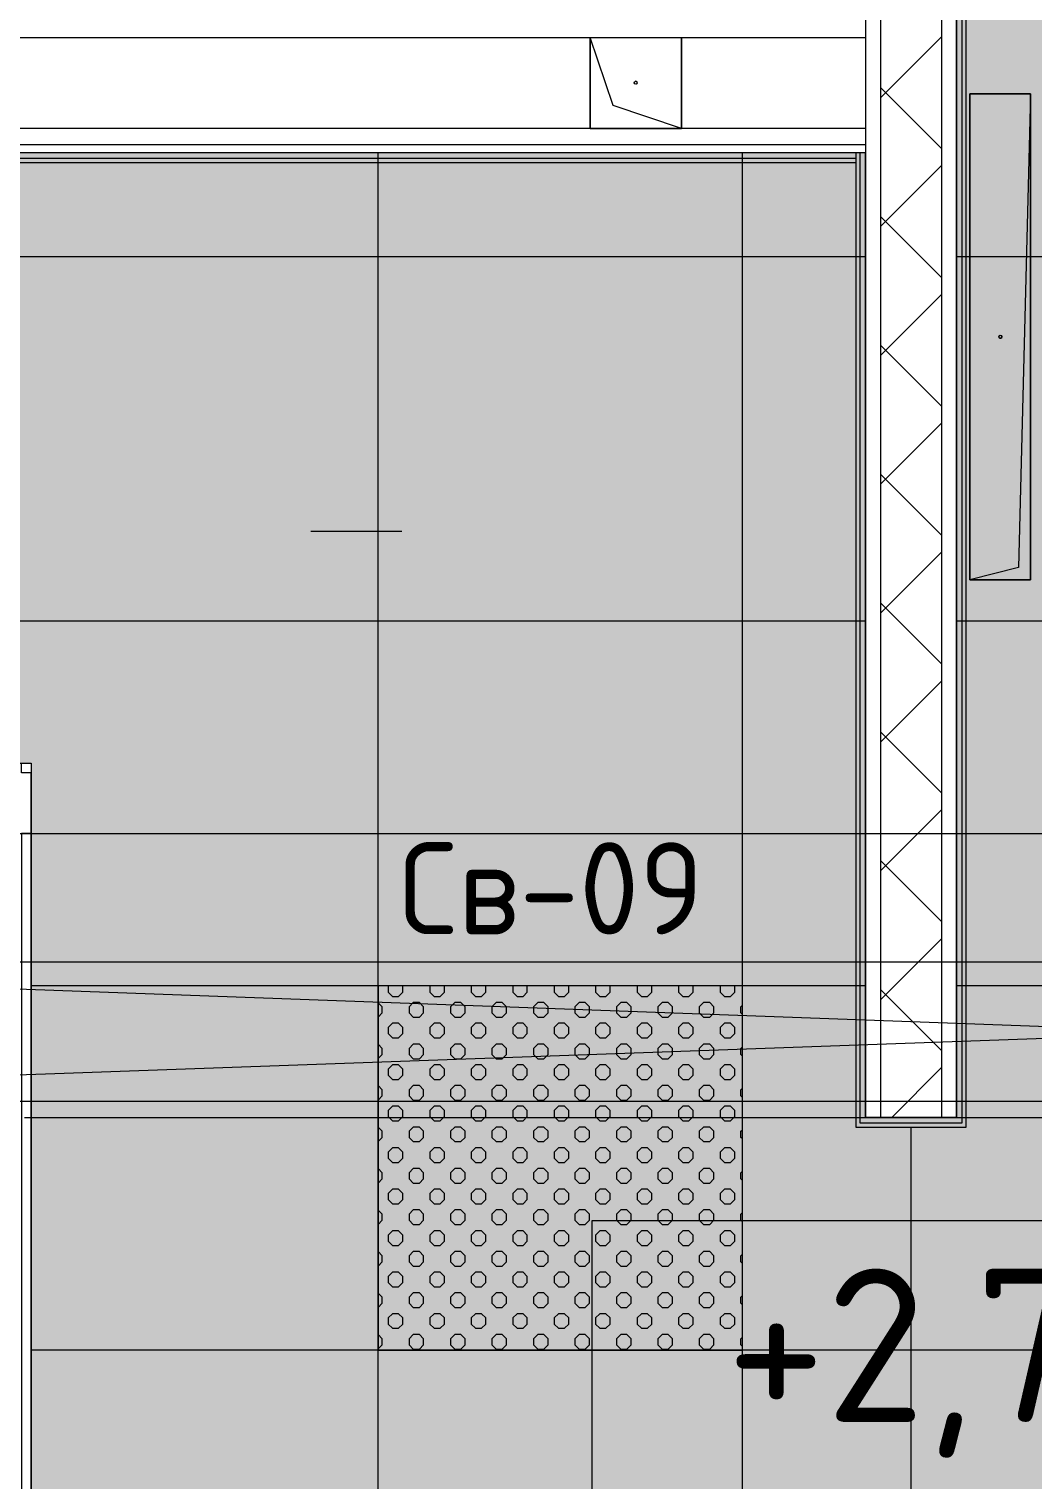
# Model space of a CAD drawing. Header units: millimetres. Extents: x -13069 to 207500, y -71366 to 56785.
# Drawn here: x 168902 to 170555, y 34060 to 36448 of the extents above; entities that cross this region are included whole.
import ezdxf

# ---------------------------------------------------------------- set-up
doc = ezdxf.new("R2010")
doc.units = ezdxf.units.MM
doc.layers.add('PDF _Подложка без мебели', color=7, linetype='Continuous')
doc.layers.add('PDF _Текст', color=7, linetype='Continuous')
doc.layers.add('PDF _Потолки', color=7, linetype='Continuous', lineweight=5, true_color=0x535353)
doc.layers.add('PDF _Ригели', color=7, linetype='Continuous', true_color=0x959595)
doc.layers.add('PDF _светильники', color=7, linetype='Continuous', true_color=0xffffff)
doc.styles.add('PDF GOST Common', font='GOST_Common.ttf')

msp = doc.modelspace()

# ---------------------------------------------------------------- hatches: boundary and pattern name
at = {"layer": 'PDF _Потолки', "true_color": 0xcae6ff, "transparency": 33554559}
msp.add_hatch(color=254, dxfattribs=at).paths.add_polyline_path([(167977.922, 35239.842), (167977.922, 36244.642), (170279.521, 36244.642), (170279.521, 34656.742), (170429.521, 34656.742), (170429.521, 38515.443), (171388.92, 38499.243), (171388.92, 38361.943), (171808.921, 38361.943), (171808.921, 38492.143), (171925.12, 38490.142), (171910.02, 42957.142), (173810.319, 42957.142), (173840.519, 39227.542), (173296.72, 39236.743), (173283.525, 38467.242), (173299.723, 36362.342), (173843.724, 36362.643), (173858.525, 34529.142), (173713.322, 34529.142), (173713.322, 33554.843), (170429.521, 33554.643), (168905.925, 33554.643), (168905.925, 35239.842)])

# ---------------------------------------------------------------- linework, layer by layer
at = {"layer": 'PDF _Подложка без мебели', "lineweight": 18}
for points in [[(170279.624, 38548.042), (170279.624, 34656.742), (170429.624, 34656.742), (170429.624, 38545.442)], [(170304.624, 38547.543), (170304.624, 34656.742)], [(170404.624, 38545.942), (170404.624, 34656.742)], [(170263.725, 36244.642), (170263.725, 34640.843), (170445.524, 34640.843), (170445.524, 38515.443), (170429.624, 38515.443)], [(170270.622, 36244.642), (170270.622, 34647.743), (170438.621, 34647.743), (170438.621, 38515.443)], [(167427.922, 32933.341), (167427.922, 37341.342), (167447.923, 37341.342), (167957.92, 37341.342), (167957.92, 32933.341), (168012.919, 32933.341), (168012.919, 33389.642), (171957.225, 33389.642), (171957.225, 33570.542), (168905.925, 33570.542), (168905.925, 35123.942), (168890.025, 35123.942), (168890.025, 33404.643)], [(167977.922, 36434.642), (170279.624, 36434.642)], [(169976.524, 36284.942), (169864.024, 36322.442), (169826.622, 36434.642)], [(170404.521, 36435.238), (170304.624, 36335.342)], [(170304.624, 36352.142), (170404.521, 36252.246)], [(170551.622, 36341.741), (170451.622, 36341.741), (170451.622, 35541.741)], [(170279.624, 36284.642), (167977.922, 36284.642)], [(170279.624, 36257.643), (167977.922, 36257.643)], [(170279.624, 36244.642), (167977.922, 36244.642)], [(167985.423, 36244.642), (167985.423, 36228.742), (170264.622, 36228.742), (170264.622, 36244.642)], [(167985.423, 36235.642), (170264.622, 36235.642)], [(170404.521, 36223.138), (170304.624, 36123.242)], [(170304.624, 36140.042), (170404.521, 36040.145)], [(170404.521, 36010.939), (170304.624, 35911.042)], [(170304.624, 35927.943), (170404.521, 35828.047)], [(170404.521, 35798.838), (170304.624, 35698.942)], [(170304.624, 35715.742), (170404.521, 35615.846)], [(169516.52, 35621.142), (169366.52, 35621.142)], [(170404.521, 35586.738), (170304.624, 35486.842)], [(170304.624, 35503.642), (170404.521, 35403.745)], [(170404.521, 35374.539), (170304.624, 35274.642)], [(170304.624, 35291.542), (170404.521, 35191.645)], [(168905.925, 35123.942), (168905.925, 35223.942)], [(170404.521, 35162.438), (170304.624, 35062.542)], [(170304.624, 35079.443), (170404.521, 34979.547)], [(170404.521, 34950.338), (170304.624, 34850.442)], [(170304.624, 34867.242), (170404.521, 34767.346)], [(170404.521, 34738.139), (170323.02, 34656.742)], [(170354.624, 34640.843), (170354.624, 33570.542)]]:
    msp.add_lwpolyline(points, dxfattribs=at)
for points in [[(169976.524, 36434.642), (169976.524, 36284.942), (169826.524, 36284.942), (169826.524, 36434.642), (169826.524, 36284.942), (169976.524, 36284.942)], [(170451.622, 35541.741), (170451.622, 36341.741), (170551.622, 36341.741), (170551.622, 35541.741)], [(170551.622, 36341.741), (170531.62, 35561.743), (170451.622, 35541.741), (170551.622, 35541.741)], [(168890.025, 35239.842), (168905.925, 35239.842), (168905.925, 35223.942), (168890.025, 35223.942)]]:
    msp.add_lwpolyline(points, close=True, dxfattribs=at)
for points in [[(169904.02, 36359.942, 0.42012947), (169901.524, 36362.441, 0.42053826), (169899.021, 36359.942)], [(170500.419, 35943.843, 0.28630204), (170499.119, 35941.741, 0.41939894), (170501.622, 35939.242, 0.41939906), (170504.124, 35941.741)]]:
    msp.add_lwpolyline(points, format="xyb", dxfattribs=at)
for points in [[(169899.021, 36359.942), (169899.021, 36360.443), (169899.119, 36360.842), (169899.321, 36361.242)], [(169901.524, 36357.443), (169900.12, 36357.443), (169899.021, 36358.642), (169899.021, 36359.942)], [(169900.822, 36357.542), (169899.723, 36357.842), (169899.021, 36358.842), (169899.021, 36359.942)], [(169901.524, 36362.441), (169902.421, 36362.441), (169903.221, 36362.042), (169903.624, 36361.242)], [(169904.02, 36359.942), (169904.02, 36358.642), (169902.922, 36357.443), (169901.524, 36357.443)], [(169904.02, 36359.942), (169904.02, 36358.842), (169903.221, 36357.842), (169902.122, 36357.542)], [(170499.119, 35941.741), (170499.119, 35943.041), (170500.224, 35944.242), (170501.622, 35944.242)], [(170501.622, 35939.242), (170501.225, 35939.242), (170500.724, 35939.343), (170500.419, 35939.543)], [(170501.622, 35944.242), (170503.019, 35944.242), (170504.124, 35943.041), (170504.124, 35941.741)], [(170501.622, 35944.242), (170502.72, 35944.242), (170503.721, 35943.443), (170504.02, 35942.343)], [(170504.02, 35941.043), (170503.721, 35939.942), (170502.72, 35939.242), (170501.622, 35939.242)]]:
    msp.add_open_spline(points, degree=3, dxfattribs=at)
at = {"layer": 'PDF _Потолки', "color": 7, "lineweight": 13}
msp.add_lwpolyline([(167977.922, 35239.842), (168905.925, 35239.842), (168905.925, 33554.643), (170429.521, 33554.643), (173713.322, 33554.843), (173713.322, 34529.142), (173858.525, 34529.142), (173843.724, 36362.643), (173299.723, 36362.342), (173283.525, 38467.242), (173296.72, 39236.743), (173840.519, 39227.542), (173810.319, 42957.142), (171910.02, 42957.142), (171925.12, 38490.142), (171808.921, 38492.143), (171808.921, 38361.943), (171388.92, 38361.943), (171388.92, 38499.243), (170429.521, 38515.443), (170429.521, 34656.742), (170279.624, 34656.742), (170279.624, 36244.642), (167977.922, 36244.642)], close=True, dxfattribs=at)
for points in [[(169476.622, 36244.642), (169476.622, 33554.643)], [(170076.622, 36244.642), (170076.622, 33554.643)], [(170279.521, 36073.342), (167977.922, 36073.342)], [(173846.025, 36073.342), (170429.521, 36073.342)], [(170279.521, 35473.342), (167977.922, 35473.342)], [(173850.903, 35473.342), (170429.521, 35473.342)], [(170279.521, 34873.342), (168905.925, 34873.342)], [(173855.723, 34873.342), (170429.521, 34873.342)], [(173713.322, 34273.342), (168905.925, 34273.342)]]:
    msp.add_lwpolyline(points, dxfattribs=at)
at = {"layer": 'PDF _Ригели', "lineweight": 18}
for points in [[(168815.025, 35123.942), (173853.721, 35123.942)], [(174066.819, 34682.643), (167666.819, 34682.643), (167666.819, 34912.643), (174115.824, 34912.643), (174115.824, 34682.643)], [(167666.819, 34912.643), (174122.52, 34676.843)], [(174115.824, 34912.643), (167666.819, 34682.643)], [(168895.024, 34656.742), (173813.322, 34656.742)]]:
    msp.add_lwpolyline(points, dxfattribs=at)
msp.add_lwpolyline([(171129.02, 33986.642), (171129.02, 34486.642), (169829.02, 34486.642), (169829.02, 33986.642)], close=True, dxfattribs=at)
at = {"layer": 'PDF _светильники', "color": 7, "lineweight": 13}
msp.add_lwpolyline([(169477.122, 34273.442), (170077.122, 34273.442), (170077.122, 34873.442), (169477.122, 34873.442)], close=True, dxfattribs=at)
at = {"layer": 'PDF _светильники', "lineweight": 20}
for points in [[(169494.621, 34873.442), (169494.023, 34872.743), (169494.023, 34862.742), (169501.023, 34855.743), (169511.021, 34855.743), (169518.119, 34862.742), (169518.119, 34872.743), (169517.424, 34873.442)], [(169562.919, 34873.442), (169562.223, 34872.743), (169562.223, 34862.742), (169569.322, 34855.743), (169579.319, 34855.743), (169586.424, 34862.742), (169586.424, 34872.743), (169585.722, 34873.442)], [(169631.224, 34873.442), (169630.522, 34872.743), (169630.522, 34862.742), (169637.62, 34855.743), (169647.624, 34855.743), (169654.722, 34862.742), (169654.722, 34872.743), (169654.02, 34873.442)], [(169699.522, 34873.442), (169698.82, 34872.743), (169698.82, 34862.742), (169705.925, 34855.743), (169715.922, 34855.743), (169722.923, 34862.742), (169722.923, 34872.743), (169722.325, 34873.442)], [(169767.82, 34873.442), (169767.124, 34872.743), (169767.124, 34862.742), (169774.223, 34855.743), (169784.22, 34855.743), (169791.221, 34862.742), (169791.221, 34872.743), (169790.519, 34873.442)], [(169836.125, 34873.442), (169835.423, 34872.743), (169835.423, 34862.742), (169842.424, 34855.743), (169852.421, 34855.743), (169859.52, 34862.742), (169859.52, 34872.743), (169858.824, 34873.442)], [(169904.423, 34873.442), (169903.721, 34872.743), (169903.721, 34862.742), (169910.722, 34855.743), (169920.719, 34855.743), (169927.824, 34862.742), (169927.824, 34872.743), (169927.122, 34873.442)], [(169972.624, 34873.442), (169971.922, 34872.743), (169971.922, 34862.742), (169979.02, 34855.743), (169989.024, 34855.743), (169996.122, 34862.742), (169996.122, 34872.743), (169995.42, 34873.442)], [(170040.922, 34873.442), (170040.22, 34872.743), (170040.22, 34862.742), (170047.325, 34855.743), (170057.322, 34855.743), (170064.421, 34862.742), (170064.421, 34872.743), (170063.725, 34873.442)], [(169477.122, 34821.742), (169484.019, 34828.642), (169484.019, 34838.642), (169477.122, 34845.542)], [(170077.122, 34825.942), (170074.424, 34828.642), (170074.424, 34838.642), (170077.122, 34841.342)], [(169477.122, 34753.442), (169484.019, 34760.342), (169484.019, 34770.342), (169477.122, 34777.243)], [(170077.122, 34757.643), (170074.424, 34760.342), (170074.424, 34770.342), (170077.122, 34773.042)], [(169477.122, 34685.142), (169484.019, 34692.042), (169484.019, 34702.043), (169477.122, 34708.943)], [(170077.122, 34689.343), (170074.424, 34692.042), (170074.424, 34702.043), (170077.122, 34704.742)], [(169477.122, 34616.842), (169484.019, 34623.742), (169484.019, 34633.743), (169477.122, 34640.643)], [(170077.122, 34621.142), (170074.424, 34623.742), (170074.424, 34633.743), (170077.122, 34636.442)], [(169477.122, 34548.641), (169484.019, 34555.541), (169484.019, 34565.542), (169477.122, 34572.442)], [(170077.122, 34552.842), (170074.424, 34555.541), (170074.424, 34565.542), (170077.122, 34568.142)], [(169477.122, 34480.342), (169484.019, 34487.242), (169484.019, 34497.242), (169477.122, 34504.142)], [(170077.122, 34484.542), (170074.424, 34487.242), (170074.424, 34497.242), (170077.122, 34499.941)], [(169477.122, 34412.042), (169484.019, 34418.942), (169484.019, 34428.942), (169477.122, 34435.842)], [(170077.122, 34416.242), (170074.424, 34418.942), (170074.424, 34428.942), (170077.122, 34431.642)], [(169477.122, 34343.742), (169484.019, 34350.642), (169484.019, 34360.642), (169477.122, 34367.543)], [(170077.122, 34347.943), (170074.424, 34350.642), (170074.424, 34360.642), (170077.122, 34363.342)], [(169477.122, 34275.442), (169484.019, 34282.342), (169484.019, 34292.343), (169477.122, 34299.243)], [(170077.122, 34279.643), (170074.424, 34282.342), (170074.424, 34292.343), (170077.122, 34295.042)]]:
    msp.add_lwpolyline(points, dxfattribs=at)
for points in [[(169552.22, 34838.642), (169545.219, 34845.742), (169535.221, 34845.742), (169528.123, 34838.642), (169528.123, 34828.642), (169535.221, 34821.542), (169545.219, 34821.542), (169552.22, 34828.642)], [(169620.524, 34838.642), (169613.523, 34845.742), (169603.52, 34845.742), (169596.421, 34838.642), (169596.421, 34828.642), (169603.52, 34821.542), (169613.523, 34821.542), (169620.524, 34828.642)], [(169688.822, 34838.642), (169681.724, 34845.742), (169671.72, 34845.742), (169664.72, 34838.642), (169664.72, 34828.642), (169671.72, 34821.542), (169681.724, 34821.542), (169688.822, 34828.642)], [(169757.121, 34838.642), (169750.022, 34845.742), (169740.025, 34845.742), (169732.92, 34838.642), (169732.92, 34828.642), (169740.025, 34821.542), (169750.022, 34821.542), (169757.121, 34828.642)], [(169825.419, 34838.642), (169818.321, 34845.742), (169808.323, 34845.742), (169801.225, 34838.642), (169801.225, 34828.642), (169808.323, 34821.542), (169818.321, 34821.542), (169825.419, 34828.642)], [(169893.724, 34838.642), (169886.619, 34845.742), (169876.622, 34845.742), (169869.523, 34838.642), (169869.523, 34828.642), (169876.622, 34821.542), (169886.619, 34821.542), (169893.724, 34828.642)], [(169961.924, 34838.642), (169954.924, 34845.742), (169944.92, 34845.742), (169937.822, 34838.642), (169937.822, 34828.642), (169944.92, 34821.542), (169954.924, 34821.542), (169961.924, 34828.642)], [(170030.223, 34838.642), (170023.222, 34845.742), (170013.224, 34845.742), (170006.12, 34838.642), (170006.12, 34828.642), (170013.224, 34821.542), (170023.222, 34821.542), (170030.223, 34828.642)], [(169518.119, 34804.542), (169511.021, 34811.543), (169501.023, 34811.543), (169494.023, 34804.542), (169494.023, 34794.541), (169501.023, 34787.441), (169511.021, 34787.441), (169518.119, 34794.541)], [(169586.424, 34804.542), (169579.319, 34811.543), (169569.322, 34811.543), (169562.223, 34804.542), (169562.223, 34794.541), (169569.322, 34787.441), (169579.319, 34787.441), (169586.424, 34794.541)], [(169654.722, 34804.542), (169647.624, 34811.543), (169637.62, 34811.543), (169630.522, 34804.542), (169630.522, 34794.541), (169637.62, 34787.441), (169647.624, 34787.441), (169654.722, 34794.541)], [(169722.923, 34804.542), (169715.922, 34811.543), (169705.925, 34811.543), (169698.82, 34804.542), (169698.82, 34794.541), (169705.925, 34787.441), (169715.922, 34787.441), (169722.923, 34794.541)], [(169791.221, 34804.542), (169784.22, 34811.543), (169774.223, 34811.543), (169767.124, 34804.542), (169767.124, 34794.541), (169774.223, 34787.441), (169784.22, 34787.441), (169791.221, 34794.541)], [(169859.52, 34804.542), (169852.421, 34811.543), (169842.424, 34811.543), (169835.423, 34804.542), (169835.423, 34794.541), (169842.424, 34787.441), (169852.421, 34787.441), (169859.52, 34794.541)], [(169927.824, 34804.542), (169920.719, 34811.543), (169910.722, 34811.543), (169903.721, 34804.542), (169903.721, 34794.541), (169910.722, 34787.441), (169920.719, 34787.441), (169927.824, 34794.541)], [(169996.122, 34804.542), (169989.024, 34811.543), (169979.02, 34811.543), (169971.922, 34804.542), (169971.922, 34794.541), (169979.02, 34787.441), (169989.024, 34787.441), (169996.122, 34794.541)], [(170064.421, 34804.542), (170057.322, 34811.543), (170047.325, 34811.543), (170040.22, 34804.542), (170040.22, 34794.541), (170047.325, 34787.441), (170057.322, 34787.441), (170064.421, 34794.541)], [(169552.22, 34770.342), (169545.219, 34777.442), (169535.221, 34777.442), (169528.123, 34770.342), (169528.123, 34760.342), (169535.221, 34753.242), (169545.219, 34753.242), (169552.22, 34760.342)], [(169620.524, 34770.342), (169613.523, 34777.442), (169603.52, 34777.442), (169596.421, 34770.342), (169596.421, 34760.342), (169603.52, 34753.242), (169613.523, 34753.242), (169620.524, 34760.342)], [(169688.822, 34770.342), (169681.724, 34777.442), (169671.72, 34777.442), (169664.72, 34770.342), (169664.72, 34760.342), (169671.72, 34753.242), (169681.724, 34753.242), (169688.822, 34760.342)], [(169757.121, 34770.342), (169750.022, 34777.442), (169740.025, 34777.442), (169732.92, 34770.342), (169732.92, 34760.342), (169740.025, 34753.242), (169750.022, 34753.242), (169757.121, 34760.342)], [(169825.419, 34770.342), (169818.321, 34777.442), (169808.323, 34777.442), (169801.225, 34770.342), (169801.225, 34760.342), (169808.323, 34753.242), (169818.321, 34753.242), (169825.419, 34760.342)], [(169893.724, 34770.342), (169886.619, 34777.442), (169876.622, 34777.442), (169869.523, 34770.342), (169869.523, 34760.342), (169876.622, 34753.242), (169886.619, 34753.242), (169893.724, 34760.342)], [(169961.924, 34770.342), (169954.924, 34777.442), (169944.92, 34777.442), (169937.822, 34770.342), (169937.822, 34760.342), (169944.92, 34753.242), (169954.924, 34753.242), (169961.924, 34760.342)], [(170030.223, 34770.342), (170023.222, 34777.442), (170013.224, 34777.442), (170006.12, 34770.342), (170006.12, 34760.342), (170013.224, 34753.242), (170023.222, 34753.242), (170030.223, 34760.342)], [(169518.119, 34736.242), (169511.021, 34743.243), (169501.023, 34743.243), (169494.023, 34736.242), (169494.023, 34726.242), (169501.023, 34719.142), (169511.021, 34719.142), (169518.119, 34726.242)], [(169586.424, 34736.242), (169579.319, 34743.243), (169569.322, 34743.243), (169562.223, 34736.242), (169562.223, 34726.242), (169569.322, 34719.142), (169579.319, 34719.142), (169586.424, 34726.242)], [(169654.722, 34736.242), (169647.624, 34743.243), (169637.62, 34743.243), (169630.522, 34736.242), (169630.522, 34726.242), (169637.62, 34719.142), (169647.624, 34719.142), (169654.722, 34726.242)], [(169722.923, 34736.242), (169715.922, 34743.243), (169705.925, 34743.243), (169698.82, 34736.242), (169698.82, 34726.242), (169705.925, 34719.142), (169715.922, 34719.142), (169722.923, 34726.242)], [(169791.221, 34736.242), (169784.22, 34743.243), (169774.223, 34743.243), (169767.124, 34736.242), (169767.124, 34726.242), (169774.223, 34719.142), (169784.22, 34719.142), (169791.221, 34726.242)], [(169859.52, 34736.242), (169852.421, 34743.243), (169842.424, 34743.243), (169835.423, 34736.242), (169835.423, 34726.242), (169842.424, 34719.142), (169852.421, 34719.142), (169859.52, 34726.242)], [(169927.824, 34736.242), (169920.719, 34743.243), (169910.722, 34743.243), (169903.721, 34736.242), (169903.721, 34726.242), (169910.722, 34719.142), (169920.719, 34719.142), (169927.824, 34726.242)], [(169996.122, 34736.242), (169989.024, 34743.243), (169979.02, 34743.243), (169971.922, 34736.242), (169971.922, 34726.242), (169979.02, 34719.142), (169989.024, 34719.142), (169996.122, 34726.242)], [(170064.421, 34736.242), (170057.322, 34743.243), (170047.325, 34743.243), (170040.22, 34736.242), (170040.22, 34726.242), (170047.325, 34719.142), (170057.322, 34719.142), (170064.421, 34726.242)], [(169552.22, 34702.043), (169545.219, 34709.143), (169535.221, 34709.143), (169528.123, 34702.043), (169528.123, 34692.042), (169535.221, 34685.043), (169545.219, 34685.043), (169552.22, 34692.042)], [(169620.524, 34702.043), (169613.523, 34709.143), (169603.52, 34709.143), (169596.421, 34702.043), (169596.421, 34692.042), (169603.52, 34685.043), (169613.523, 34685.043), (169620.524, 34692.042)], [(169688.822, 34702.043), (169681.724, 34709.143), (169671.72, 34709.143), (169664.72, 34702.043), (169664.72, 34692.042), (169671.72, 34685.043), (169681.724, 34685.043), (169688.822, 34692.042)], [(169757.121, 34702.043), (169750.022, 34709.143), (169740.025, 34709.143), (169732.92, 34702.043), (169732.92, 34692.042), (169740.025, 34685.043), (169750.022, 34685.043), (169757.121, 34692.042)], [(169825.419, 34702.043), (169818.321, 34709.143), (169808.323, 34709.143), (169801.225, 34702.043), (169801.225, 34692.042), (169808.323, 34685.043), (169818.321, 34685.043), (169825.419, 34692.042)], [(169893.724, 34702.043), (169886.619, 34709.143), (169876.622, 34709.143), (169869.523, 34702.043), (169869.523, 34692.042), (169876.622, 34685.043), (169886.619, 34685.043), (169893.724, 34692.042)], [(169961.924, 34702.043), (169954.924, 34709.143), (169944.92, 34709.143), (169937.822, 34702.043), (169937.822, 34692.042), (169944.92, 34685.043), (169954.924, 34685.043), (169961.924, 34692.042)], [(170030.223, 34702.043), (170023.222, 34709.143), (170013.224, 34709.143), (170006.12, 34702.043), (170006.12, 34692.042), (170013.224, 34685.043), (170023.222, 34685.043), (170030.223, 34692.042)], [(169518.119, 34667.942), (169511.021, 34675.042), (169501.023, 34675.042), (169494.023, 34667.942), (169494.023, 34657.942), (169501.023, 34650.842), (169511.021, 34650.842), (169518.119, 34657.942)], [(169586.424, 34667.942), (169579.319, 34675.042), (169569.322, 34675.042), (169562.223, 34667.942), (169562.223, 34657.942), (169569.322, 34650.842), (169579.319, 34650.842), (169586.424, 34657.942)], [(169654.722, 34667.942), (169647.624, 34675.042), (169637.62, 34675.042), (169630.522, 34667.942), (169630.522, 34657.942), (169637.62, 34650.842), (169647.624, 34650.842), (169654.722, 34657.942)], [(169722.923, 34667.942), (169715.922, 34675.042), (169705.925, 34675.042), (169698.82, 34667.942), (169698.82, 34657.942), (169705.925, 34650.842), (169715.922, 34650.842), (169722.923, 34657.942)], [(169791.221, 34667.942), (169784.22, 34675.042), (169774.223, 34675.042), (169767.124, 34667.942), (169767.124, 34657.942), (169774.223, 34650.842), (169784.22, 34650.842), (169791.221, 34657.942)], [(169859.52, 34667.942), (169852.421, 34675.042), (169842.424, 34675.042), (169835.423, 34667.942), (169835.423, 34657.942), (169842.424, 34650.842), (169852.421, 34650.842), (169859.52, 34657.942)], [(169927.824, 34667.942), (169920.719, 34675.042), (169910.722, 34675.042), (169903.721, 34667.942), (169903.721, 34657.942), (169910.722, 34650.842), (169920.719, 34650.842), (169927.824, 34657.942)], [(169996.122, 34667.942), (169989.024, 34675.042), (169979.02, 34675.042), (169971.922, 34667.942), (169971.922, 34657.942), (169979.02, 34650.842), (169989.024, 34650.842), (169996.122, 34657.942)], [(170064.421, 34667.942), (170057.322, 34675.042), (170047.325, 34675.042), (170040.22, 34667.942), (170040.22, 34657.942), (170047.325, 34650.842), (170057.322, 34650.842), (170064.421, 34657.942)], [(169552.22, 34633.743), (169545.219, 34640.843), (169535.221, 34640.843), (169528.123, 34633.743), (169528.123, 34623.742), (169535.221, 34616.741), (169545.219, 34616.741), (169552.22, 34623.742)], [(169620.524, 34633.743), (169613.523, 34640.843), (169603.52, 34640.843), (169596.421, 34633.743), (169596.421, 34623.742), (169603.52, 34616.741), (169613.523, 34616.741), (169620.524, 34623.742)], [(169688.822, 34633.743), (169681.724, 34640.843), (169671.72, 34640.843), (169664.72, 34633.743), (169664.72, 34623.742), (169671.72, 34616.741), (169681.724, 34616.741), (169688.822, 34623.742)], [(169757.121, 34633.743), (169750.022, 34640.843), (169740.025, 34640.843), (169732.92, 34633.743), (169732.92, 34623.742), (169740.025, 34616.741), (169750.022, 34616.741), (169757.121, 34623.742)], [(169825.419, 34633.743), (169818.321, 34640.843), (169808.323, 34640.843), (169801.225, 34633.743), (169801.225, 34623.742), (169808.323, 34616.741), (169818.321, 34616.741), (169825.419, 34623.742)], [(169893.724, 34633.743), (169886.619, 34640.843), (169876.622, 34640.843), (169869.523, 34633.743), (169869.523, 34623.742), (169876.622, 34616.741), (169886.619, 34616.741), (169893.724, 34623.742)], [(169961.924, 34633.743), (169954.924, 34640.843), (169944.92, 34640.843), (169937.822, 34633.743), (169937.822, 34623.742), (169944.92, 34616.741), (169954.924, 34616.741), (169961.924, 34623.742)], [(170030.223, 34633.743), (170023.222, 34640.843), (170013.224, 34640.843), (170006.12, 34633.743), (170006.12, 34623.742), (170013.224, 34616.741), (170023.222, 34616.741), (170030.223, 34623.742)], [(169518.119, 34599.642), (169511.021, 34606.742), (169501.023, 34606.742), (169494.023, 34599.642), (169494.023, 34589.642), (169501.023, 34582.542), (169511.021, 34582.542), (169518.119, 34589.642)], [(169586.424, 34599.642), (169579.319, 34606.742), (169569.322, 34606.742), (169562.223, 34599.642), (169562.223, 34589.642), (169569.322, 34582.542), (169579.319, 34582.542), (169586.424, 34589.642)], [(169654.722, 34599.642), (169647.624, 34606.742), (169637.62, 34606.742), (169630.522, 34599.642), (169630.522, 34589.642), (169637.62, 34582.542), (169647.624, 34582.542), (169654.722, 34589.642)], [(169722.923, 34599.642), (169715.922, 34606.742), (169705.925, 34606.742), (169698.82, 34599.642), (169698.82, 34589.642), (169705.925, 34582.542), (169715.922, 34582.542), (169722.923, 34589.642)], [(169791.221, 34599.642), (169784.22, 34606.742), (169774.223, 34606.742), (169767.124, 34599.642), (169767.124, 34589.642), (169774.223, 34582.542), (169784.22, 34582.542), (169791.221, 34589.642)], [(169859.52, 34599.642), (169852.421, 34606.742), (169842.424, 34606.742), (169835.423, 34599.642), (169835.423, 34589.642), (169842.424, 34582.542), (169852.421, 34582.542), (169859.52, 34589.642)], [(169927.824, 34599.642), (169920.719, 34606.742), (169910.722, 34606.742), (169903.721, 34599.642), (169903.721, 34589.642), (169910.722, 34582.542), (169920.719, 34582.542), (169927.824, 34589.642)], [(169996.122, 34599.642), (169989.024, 34606.742), (169979.02, 34606.742), (169971.922, 34599.642), (169971.922, 34589.642), (169979.02, 34582.542), (169989.024, 34582.542), (169996.122, 34589.642)], [(170064.421, 34599.642), (170057.322, 34606.742), (170047.325, 34606.742), (170040.22, 34599.642), (170040.22, 34589.642), (170047.325, 34582.542), (170057.322, 34582.542), (170064.421, 34589.642)], [(169552.22, 34565.542), (169545.219, 34572.543), (169535.221, 34572.543), (169528.123, 34565.542), (169528.123, 34555.541), (169535.221, 34548.442), (169545.219, 34548.442), (169552.22, 34555.541)], [(169620.524, 34565.542), (169613.523, 34572.543), (169603.52, 34572.543), (169596.421, 34565.542), (169596.421, 34555.541), (169603.52, 34548.442), (169613.523, 34548.442), (169620.524, 34555.541)], [(169688.822, 34565.542), (169681.724, 34572.543), (169671.72, 34572.543), (169664.72, 34565.542), (169664.72, 34555.541), (169671.72, 34548.442), (169681.724, 34548.442), (169688.822, 34555.541)], [(169757.121, 34565.542), (169750.022, 34572.543), (169740.025, 34572.543), (169732.92, 34565.542), (169732.92, 34555.541), (169740.025, 34548.442), (169750.022, 34548.442), (169757.121, 34555.541)], [(169825.419, 34565.542), (169818.321, 34572.543), (169808.323, 34572.543), (169801.225, 34565.542), (169801.225, 34555.541), (169808.323, 34548.442), (169818.321, 34548.442), (169825.419, 34555.541)], [(169893.724, 34565.542), (169886.619, 34572.543), (169876.622, 34572.543), (169869.523, 34565.542), (169869.523, 34555.541), (169876.622, 34548.442), (169886.619, 34548.442), (169893.724, 34555.541)], [(169961.924, 34565.542), (169954.924, 34572.543), (169944.92, 34572.543), (169937.822, 34565.542), (169937.822, 34555.541), (169944.92, 34548.442), (169954.924, 34548.442), (169961.924, 34555.541)], [(170030.223, 34565.542), (170023.222, 34572.543), (170013.224, 34572.543), (170006.12, 34565.542), (170006.12, 34555.541), (170013.224, 34548.442), (170023.222, 34548.442), (170030.223, 34555.541)], [(169518.119, 34531.343), (169511.021, 34538.442), (169501.023, 34538.442), (169494.023, 34531.343), (169494.023, 34521.342), (169501.023, 34514.242), (169511.021, 34514.242), (169518.119, 34521.342)], [(169586.424, 34531.343), (169579.319, 34538.442), (169569.322, 34538.442), (169562.223, 34531.343), (169562.223, 34521.342), (169569.322, 34514.242), (169579.319, 34514.242), (169586.424, 34521.342)], [(169654.722, 34531.343), (169647.624, 34538.442), (169637.62, 34538.442), (169630.522, 34531.343), (169630.522, 34521.342), (169637.62, 34514.242), (169647.624, 34514.242), (169654.722, 34521.342)], [(169722.923, 34531.343), (169715.922, 34538.442), (169705.925, 34538.442), (169698.82, 34531.343), (169698.82, 34521.342), (169705.925, 34514.242), (169715.922, 34514.242), (169722.923, 34521.342)], [(169791.221, 34531.343), (169784.22, 34538.442), (169774.223, 34538.442), (169767.124, 34531.343), (169767.124, 34521.342), (169774.223, 34514.242), (169784.22, 34514.242), (169791.221, 34521.342)], [(169859.52, 34531.343), (169852.421, 34538.442), (169842.424, 34538.442), (169835.423, 34531.343), (169835.423, 34521.342), (169842.424, 34514.242), (169852.421, 34514.242), (169859.52, 34521.342)], [(169927.824, 34531.343), (169920.719, 34538.442), (169910.722, 34538.442), (169903.721, 34531.343), (169903.721, 34521.342), (169910.722, 34514.242), (169920.719, 34514.242), (169927.824, 34521.342)], [(169996.122, 34531.343), (169989.024, 34538.442), (169979.02, 34538.442), (169971.922, 34531.343), (169971.922, 34521.342), (169979.02, 34514.242), (169989.024, 34514.242), (169996.122, 34521.342)], [(170064.421, 34531.343), (170057.322, 34538.442), (170047.325, 34538.442), (170040.22, 34531.343), (170040.22, 34521.342), (170047.325, 34514.242), (170057.322, 34514.242), (170064.421, 34521.342)], [(169552.22, 34497.242), (169545.219, 34504.241), (169535.221, 34504.241), (169528.123, 34497.242), (169528.123, 34487.242), (169535.221, 34480.142), (169545.219, 34480.142), (169552.22, 34487.242)], [(169620.524, 34497.242), (169613.523, 34504.241), (169603.52, 34504.241), (169596.421, 34497.242), (169596.421, 34487.242), (169603.52, 34480.142), (169613.523, 34480.142), (169620.524, 34487.242)], [(169688.822, 34497.242), (169681.724, 34504.241), (169671.72, 34504.241), (169664.72, 34497.242), (169664.72, 34487.242), (169671.72, 34480.142), (169681.724, 34480.142), (169688.822, 34487.242)], [(169757.121, 34497.242), (169750.022, 34504.241), (169740.025, 34504.241), (169732.92, 34497.242), (169732.92, 34487.242), (169740.025, 34480.142), (169750.022, 34480.142), (169757.121, 34487.242)], [(169825.419, 34497.242), (169818.321, 34504.241), (169808.323, 34504.241), (169801.225, 34497.242), (169801.225, 34487.242), (169808.323, 34480.142), (169818.321, 34480.142), (169825.419, 34487.242)], [(169893.724, 34497.242), (169886.619, 34504.241), (169876.622, 34504.241), (169869.523, 34497.242), (169869.523, 34487.242), (169876.622, 34480.142), (169886.619, 34480.142), (169893.724, 34487.242)], [(169961.924, 34497.242), (169954.924, 34504.241), (169944.92, 34504.241), (169937.822, 34497.242), (169937.822, 34487.242), (169944.92, 34480.142), (169954.924, 34480.142), (169961.924, 34487.242)], [(170030.223, 34497.242), (170023.222, 34504.241), (170013.224, 34504.241), (170006.12, 34497.242), (170006.12, 34487.242), (170013.224, 34480.142), (170023.222, 34480.142), (170030.223, 34487.242)], [(169518.119, 34463.043), (169511.021, 34470.143), (169501.023, 34470.143), (169494.023, 34463.043), (169494.023, 34453.042), (169501.023, 34446.043), (169511.021, 34446.043), (169518.119, 34453.042)], [(169586.424, 34463.043), (169579.319, 34470.143), (169569.322, 34470.143), (169562.223, 34463.043), (169562.223, 34453.042), (169569.322, 34446.043), (169579.319, 34446.043), (169586.424, 34453.042)], [(169654.722, 34463.043), (169647.624, 34470.143), (169637.62, 34470.143), (169630.522, 34463.043), (169630.522, 34453.042), (169637.62, 34446.043), (169647.624, 34446.043), (169654.722, 34453.042)], [(169722.923, 34463.043), (169715.922, 34470.143), (169705.925, 34470.143), (169698.82, 34463.043), (169698.82, 34453.042), (169705.925, 34446.043), (169715.922, 34446.043), (169722.923, 34453.042)], [(169791.221, 34463.043), (169784.22, 34470.143), (169774.223, 34470.143), (169767.124, 34463.043), (169767.124, 34453.042), (169774.223, 34446.043), (169784.22, 34446.043), (169791.221, 34453.042)], [(169859.52, 34463.043), (169852.421, 34470.143), (169842.424, 34470.143), (169835.423, 34463.043), (169835.423, 34453.042), (169842.424, 34446.043), (169852.421, 34446.043), (169859.52, 34453.042)], [(169927.824, 34463.043), (169920.719, 34470.143), (169910.722, 34470.143), (169903.721, 34463.043), (169903.721, 34453.042), (169910.722, 34446.043), (169920.719, 34446.043), (169927.824, 34453.042)], [(169996.122, 34463.043), (169989.024, 34470.143), (169979.02, 34470.143), (169971.922, 34463.043), (169971.922, 34453.042), (169979.02, 34446.043), (169989.024, 34446.043), (169996.122, 34453.042)], [(170064.421, 34463.043), (170057.322, 34470.143), (170047.325, 34470.143), (170040.22, 34463.043), (170040.22, 34453.042), (170047.325, 34446.043), (170057.322, 34446.043), (170064.421, 34453.042)], [(169552.22, 34428.942), (169545.219, 34436.042), (169535.221, 34436.042), (169528.123, 34428.942), (169528.123, 34418.942), (169535.221, 34411.842), (169545.219, 34411.842), (169552.22, 34418.942)], [(169620.524, 34428.942), (169613.523, 34436.042), (169603.52, 34436.042), (169596.421, 34428.942), (169596.421, 34418.942), (169603.52, 34411.842), (169613.523, 34411.842), (169620.524, 34418.942)], [(169688.822, 34428.942), (169681.724, 34436.042), (169671.72, 34436.042), (169664.72, 34428.942), (169664.72, 34418.942), (169671.72, 34411.842), (169681.724, 34411.842), (169688.822, 34418.942)], [(169757.121, 34428.942), (169750.022, 34436.042), (169740.025, 34436.042), (169732.92, 34428.942), (169732.92, 34418.942), (169740.025, 34411.842), (169750.022, 34411.842), (169757.121, 34418.942)], [(169825.419, 34428.942), (169818.321, 34436.042), (169808.323, 34436.042), (169801.225, 34428.942), (169801.225, 34418.942), (169808.323, 34411.842), (169818.321, 34411.842), (169825.419, 34418.942)], [(169893.724, 34428.942), (169886.619, 34436.042), (169876.622, 34436.042), (169869.523, 34428.942), (169869.523, 34418.942), (169876.622, 34411.842), (169886.619, 34411.842), (169893.724, 34418.942)], [(169961.924, 34428.942), (169954.924, 34436.042), (169944.92, 34436.042), (169937.822, 34428.942), (169937.822, 34418.942), (169944.92, 34411.842), (169954.924, 34411.842), (169961.924, 34418.942)], [(170030.223, 34428.942), (170023.222, 34436.042), (170013.224, 34436.042), (170006.12, 34428.942), (170006.12, 34418.942), (170013.224, 34411.842), (170023.222, 34411.842), (170030.223, 34418.942)], [(169518.119, 34394.743), (169511.021, 34401.843), (169501.023, 34401.843), (169494.023, 34394.743), (169494.023, 34384.742), (169501.023, 34377.741), (169511.021, 34377.741), (169518.119, 34384.742)], [(169586.424, 34394.743), (169579.319, 34401.843), (169569.322, 34401.843), (169562.223, 34394.743), (169562.223, 34384.742), (169569.322, 34377.741), (169579.319, 34377.741), (169586.424, 34384.742)], [(169654.722, 34394.743), (169647.624, 34401.843), (169637.62, 34401.843), (169630.522, 34394.743), (169630.522, 34384.742), (169637.62, 34377.741), (169647.624, 34377.741), (169654.722, 34384.742)], [(169722.923, 34394.743), (169715.922, 34401.843), (169705.925, 34401.843), (169698.82, 34394.743), (169698.82, 34384.742), (169705.925, 34377.741), (169715.922, 34377.741), (169722.923, 34384.742)], [(169791.221, 34394.743), (169784.22, 34401.843), (169774.223, 34401.843), (169767.124, 34394.743), (169767.124, 34384.742), (169774.223, 34377.741), (169784.22, 34377.741), (169791.221, 34384.742)], [(169859.52, 34394.743), (169852.421, 34401.843), (169842.424, 34401.843), (169835.423, 34394.743), (169835.423, 34384.742), (169842.424, 34377.741), (169852.421, 34377.741), (169859.52, 34384.742)], [(169927.824, 34394.743), (169920.719, 34401.843), (169910.722, 34401.843), (169903.721, 34394.743), (169903.721, 34384.742), (169910.722, 34377.741), (169920.719, 34377.741), (169927.824, 34384.742)], [(169996.122, 34394.743), (169989.024, 34401.843), (169979.02, 34401.843), (169971.922, 34394.743), (169971.922, 34384.742), (169979.02, 34377.741), (169989.024, 34377.741), (169996.122, 34384.742)], [(170064.421, 34394.743), (170057.322, 34401.843), (170047.325, 34401.843), (170040.22, 34394.743), (170040.22, 34384.742), (170047.325, 34377.741), (170057.322, 34377.741), (170064.421, 34384.742)], [(169552.22, 34360.642), (169545.219, 34367.742), (169535.221, 34367.742), (169528.123, 34360.642), (169528.123, 34350.642), (169535.221, 34343.542), (169545.219, 34343.542), (169552.22, 34350.642)], [(169620.524, 34360.642), (169613.523, 34367.742), (169603.52, 34367.742), (169596.421, 34360.642), (169596.421, 34350.642), (169603.52, 34343.542), (169613.523, 34343.542), (169620.524, 34350.642)], [(169688.822, 34360.642), (169681.724, 34367.742), (169671.72, 34367.742), (169664.72, 34360.642), (169664.72, 34350.642), (169671.72, 34343.542), (169681.724, 34343.542), (169688.822, 34350.642)], [(169757.121, 34360.642), (169750.022, 34367.742), (169740.025, 34367.742), (169732.92, 34360.642), (169732.92, 34350.642), (169740.025, 34343.542), (169750.022, 34343.542), (169757.121, 34350.642)], [(169825.419, 34360.642), (169818.321, 34367.742), (169808.323, 34367.742), (169801.225, 34360.642), (169801.225, 34350.642), (169808.323, 34343.542), (169818.321, 34343.542), (169825.419, 34350.642)], [(169893.724, 34360.642), (169886.619, 34367.742), (169876.622, 34367.742), (169869.523, 34360.642), (169869.523, 34350.642), (169876.622, 34343.542), (169886.619, 34343.542), (169893.724, 34350.642)], [(169961.924, 34360.642), (169954.924, 34367.742), (169944.92, 34367.742), (169937.822, 34360.642), (169937.822, 34350.642), (169944.92, 34343.542), (169954.924, 34343.542), (169961.924, 34350.642)], [(170030.223, 34360.642), (170023.222, 34367.742), (170013.224, 34367.742), (170006.12, 34360.642), (170006.12, 34350.642), (170013.224, 34343.542), (170023.222, 34343.542), (170030.223, 34350.642)], [(169518.119, 34326.542), (169511.021, 34333.543), (169501.023, 34333.543), (169494.023, 34326.542), (169494.023, 34316.542), (169501.023, 34309.442), (169511.021, 34309.442), (169518.119, 34316.542)], [(169586.424, 34326.542), (169579.319, 34333.543), (169569.322, 34333.543), (169562.223, 34326.542), (169562.223, 34316.542), (169569.322, 34309.442), (169579.319, 34309.442), (169586.424, 34316.542)], [(169654.722, 34326.542), (169647.624, 34333.543), (169637.62, 34333.543), (169630.522, 34326.542), (169630.522, 34316.542), (169637.62, 34309.442), (169647.624, 34309.442), (169654.722, 34316.542)], [(169722.923, 34326.542), (169715.922, 34333.543), (169705.925, 34333.543), (169698.82, 34326.542), (169698.82, 34316.542), (169705.925, 34309.442), (169715.922, 34309.442), (169722.923, 34316.542)], [(169791.221, 34326.542), (169784.22, 34333.543), (169774.223, 34333.543), (169767.124, 34326.542), (169767.124, 34316.542), (169774.223, 34309.442), (169784.22, 34309.442), (169791.221, 34316.542)], [(169859.52, 34326.542), (169852.421, 34333.543), (169842.424, 34333.543), (169835.423, 34326.542), (169835.423, 34316.542), (169842.424, 34309.442), (169852.421, 34309.442), (169859.52, 34316.542)], [(169927.824, 34326.542), (169920.719, 34333.543), (169910.722, 34333.543), (169903.721, 34326.542), (169903.721, 34316.542), (169910.722, 34309.442), (169920.719, 34309.442), (169927.824, 34316.542)], [(169996.122, 34326.542), (169989.024, 34333.543), (169979.02, 34333.543), (169971.922, 34326.542), (169971.922, 34316.542), (169979.02, 34309.442), (169989.024, 34309.442), (169996.122, 34316.542)], [(170064.421, 34326.542), (170057.322, 34333.543), (170047.325, 34333.543), (170040.22, 34326.542), (170040.22, 34316.542), (170047.325, 34309.442), (170057.322, 34309.442), (170064.421, 34316.542)], [(169552.22, 34292.343), (169545.219, 34299.443), (169535.221, 34299.443), (169528.123, 34292.343), (169528.123, 34282.342), (169535.221, 34275.343), (169545.219, 34275.343), (169552.22, 34282.342)], [(169620.524, 34292.343), (169613.523, 34299.443), (169603.52, 34299.443), (169596.421, 34292.343), (169596.421, 34282.342), (169603.52, 34275.343), (169613.523, 34275.343), (169620.524, 34282.342)], [(169688.822, 34292.343), (169681.724, 34299.443), (169671.72, 34299.443), (169664.72, 34292.343), (169664.72, 34282.342), (169671.72, 34275.343), (169681.724, 34275.343), (169688.822, 34282.342)], [(169757.121, 34292.343), (169750.022, 34299.443), (169740.025, 34299.443), (169732.92, 34292.343), (169732.92, 34282.342), (169740.025, 34275.343), (169750.022, 34275.343), (169757.121, 34282.342)], [(169825.419, 34292.343), (169818.321, 34299.443), (169808.323, 34299.443), (169801.225, 34292.343), (169801.225, 34282.342), (169808.323, 34275.343), (169818.321, 34275.343), (169825.419, 34282.342)], [(169893.724, 34292.343), (169886.619, 34299.443), (169876.622, 34299.443), (169869.523, 34292.343), (169869.523, 34282.342), (169876.622, 34275.343), (169886.619, 34275.343), (169893.724, 34282.342)], [(169961.924, 34292.343), (169954.924, 34299.443), (169944.92, 34299.443), (169937.822, 34292.343), (169937.822, 34282.342), (169944.92, 34275.343), (169954.924, 34275.343), (169961.924, 34282.342)], [(170030.223, 34292.343), (170023.222, 34299.443), (170013.224, 34299.443), (170006.12, 34292.343), (170006.12, 34282.342), (170013.224, 34275.343), (170023.222, 34275.343), (170030.223, 34282.342)]]:
    msp.add_lwpolyline(points, close=True, dxfattribs=at)
at = {"layer": 'PDF _светильники', "color": 53, "lineweight": 0, "true_color": 0xf7e046, "transparency": 33554559}
msp.add_solid([(169477.122, 34273.442), (170077.122, 34273.442), (169477.122, 34873.442), (170077.122, 34873.442)], dxfattribs=at)

# ---------------------------------------------------------------- texts
at = {"layer": 'PDF _Текст', "insert": (169511.836, 35033.83), "char_height": 151.5063, "attachment_point": 4, "style": 'PDF GOST Common'}
msp.add_mtext('Св-09', dxfattribs=at)
at = {"layer": 'PDF _Текст', "color": 252, "true_color": 0x959595, "insert": (170050.173, 34252.071), "char_height": 252.5097, "attachment_point": 4, "style": 'PDF GOST Common'}
msp.add_mtext('+2,700', dxfattribs=at)

doc.saveas('drawing.dxf')
